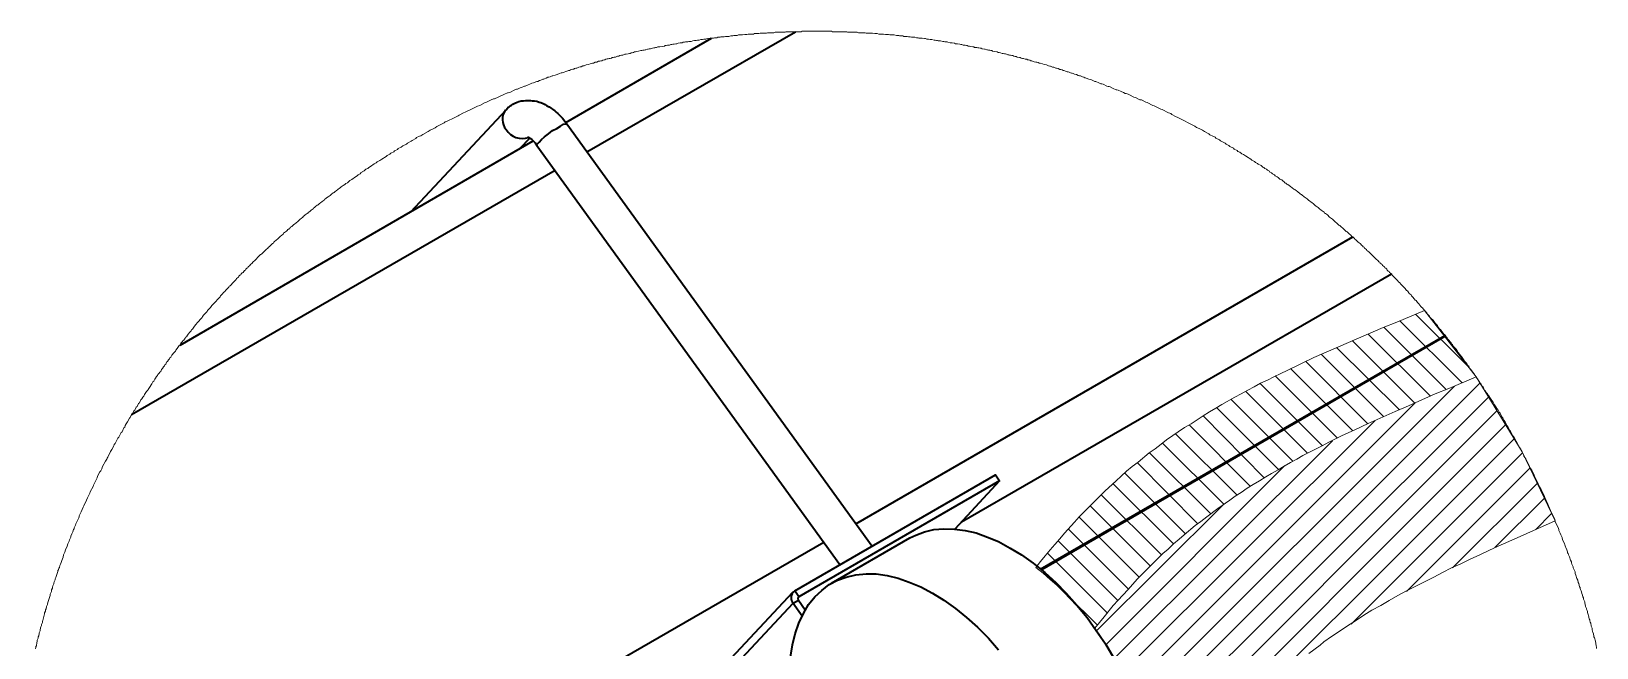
# Model space of a CAD drawing. Header units: feet. Extents: x -12372 to 90117, y -14865 to 4121.
# Drawn here: x -186.2 to -168.28, y 55.07 to 62.13 of the extents above; entities that cross this region are included whole.
import ezdxf

# ---------------------------------------------------------------- set-up
doc = ezdxf.new("R2010")
doc.units = ezdxf.units.FT
doc.header["$MEASUREMENT"] = 0
doc.layers.add('PDF_0', color=7, linetype='Continuous')
doc.layers.add('PDF_Ediciones', color=1, linetype='Continuous')

msp = doc.modelspace()

# ---------------------------------------------------------------- linework, layer by layer
at = {"layer": 'PDF_0', "lineweight": 18}
msp.add_lwpolyline([(-186.157, 55.061), (-186.152, 55.076), (-186.152, 55.087), (-186.147, 55.097), (-186.141, 55.134), (-186.136, 55.145), (-186.136, 55.161), (-186.125, 55.182), (-186.125, 55.198), (-186.12, 55.208), (-186.12, 55.219), (-186.115, 55.229), (-186.115, 55.245), (-186.104, 55.266), (-186.104, 55.282), (-186.099, 55.292), (-186.099, 55.303), (-186.094, 55.314), (-186.089, 55.329), (-186.089, 55.34), (-186.078, 55.361), (-186.078, 55.377), (-186.073, 55.387), (-186.052, 55.461), (-186.052, 55.472), (-186.041, 55.493), (-186.041, 55.509), (-186.036, 55.519), (-186.031, 55.545), (-186.02, 55.567), (-186.02, 55.577), (-186.01, 55.603), (-186.004, 55.624), (-185.994, 55.661), (-185.988, 55.672), (-185.988, 55.688), (-185.973, 55.719), (-185.973, 55.735), (-185.962, 55.756), (-185.962, 55.767), (-185.957, 55.783), (-185.946, 55.804), (-185.946, 55.814), (-185.941, 55.83), (-185.93, 55.851), (-185.93, 55.862), (-185.925, 55.878), (-185.915, 55.899), (-185.909, 55.925), (-185.899, 55.946), (-185.899, 55.957), (-185.894, 55.967), (-185.888, 55.983), (-185.883, 55.993), (-185.878, 56.015), (-185.872, 56.03), (-185.862, 56.051), (-185.857, 56.073), (-185.841, 56.109), (-185.836, 56.136), (-185.82, 56.167), (-185.815, 56.194), (-185.793, 56.236), (-185.788, 56.262), (-185.772, 56.294), (-185.767, 56.31), (-185.751, 56.341), (-185.751, 56.352), (-185.741, 56.378), (-185.73, 56.399), (-185.72, 56.426), (-185.714, 56.436), (-185.714, 56.447), (-185.699, 56.478), (-185.693, 56.494), (-185.667, 56.547), (-185.662, 56.563), (-185.656, 56.573), (-185.656, 56.584), (-185.641, 56.615), (-185.635, 56.631), (-185.609, 56.684), (-185.604, 56.7), (-185.572, 56.763), (-185.562, 56.789), (-185.535, 56.842), (-185.53, 56.858), (-185.498, 56.921), (-185.493, 56.937), (-185.451, 57.021), (-185.446, 57.037), (-185.419, 57.09), (-185.409, 57.1), (-185.398, 57.121), (-185.388, 57.148), (-185.356, 57.211), (-185.34, 57.232), (-185.335, 57.243), (-185.33, 57.258), (-185.298, 57.322), (-185.282, 57.343), (-185.261, 57.385), (-185.256, 57.401), (-185.245, 57.411), (-185.214, 57.475), (-185.203, 57.485), (-185.177, 57.538), (-185.166, 57.548), (-185.145, 57.591), (-185.135, 57.601), (-185.129, 57.617), (-185.119, 57.638), (-185.103, 57.659), (-185.082, 57.701), (-185.071, 57.712), (-185.056, 57.743), (-185.045, 57.754), (-185.029, 57.786), (-185.019, 57.796), (-185.003, 57.828), (-184.992, 57.838), (-184.976, 57.87), (-184.966, 57.88), (-184.95, 57.912), (-184.94, 57.923), (-184.929, 57.944), (-184.918, 57.954), (-184.908, 57.975), (-184.892, 57.996), (-184.887, 58.007), (-184.871, 58.023), (-184.866, 58.033), (-184.845, 58.065), (-184.834, 58.086), (-184.824, 58.097), (-184.813, 58.118), (-184.803, 58.128), (-184.792, 58.149), (-184.781, 58.16), (-184.771, 58.181), (-184.76, 58.191), (-184.755, 58.202), (-184.739, 58.218), (-184.734, 58.228), (-184.723, 58.239), (-184.713, 58.26), (-184.702, 58.27), (-184.692, 58.292), (-184.681, 58.302), (-184.676, 58.313), (-184.665, 58.323), (-184.655, 58.344), (-184.644, 58.35), (-184.634, 58.371), (-184.623, 58.381), (-184.618, 58.392), (-184.607, 58.402), (-184.597, 58.423), (-184.571, 58.45), (-184.565, 58.46), (-184.555, 58.471), (-184.55, 58.481), (-184.534, 58.502), (-184.528, 58.513), (-184.518, 58.523), (-184.513, 58.534), (-184.502, 58.539), (-184.492, 58.56), (-184.476, 58.576), (-184.47, 58.587), (-184.46, 58.597), (-184.444, 58.618), (-184.439, 58.629), (-184.428, 58.634), (-184.418, 58.655), (-184.407, 58.666), (-184.391, 58.687), (-184.376, 58.703), (-184.37, 58.713), (-184.36, 58.724), (-184.344, 58.745), (-184.323, 58.771), (-184.297, 58.803), (-184.281, 58.819), (-184.275, 58.829), (-184.249, 58.856), (-184.244, 58.866), (-184.228, 58.887), (-184.191, 58.924), (-184.186, 58.935), (-184.159, 58.961), (-184.154, 58.972), (-184.144, 58.982), (-184.138, 58.993), (-184.086, 59.045), (-184.08, 59.056), (-184.043, 59.093), (-184.038, 59.103), (-184.012, 59.13), (-184.007, 59.14), (-183.986, 59.156), (-183.98, 59.167), (-183.943, 59.203), (-183.938, 59.214), (-183.928, 59.219), (-183.917, 59.23), (-183.901, 59.251), (-183.859, 59.293), (-183.854, 59.304), (-183.843, 59.309), (-183.833, 59.319), (-183.827, 59.33), (-183.817, 59.34), (-183.806, 59.346), (-183.801, 59.356), (-183.79, 59.367), (-183.78, 59.372), (-183.764, 59.393), (-183.754, 59.398), (-183.748, 59.409), (-183.738, 59.42), (-183.727, 59.425), (-183.722, 59.435), (-183.701, 59.451), (-183.696, 59.462), (-183.675, 59.478), (-183.669, 59.488), (-183.659, 59.499), (-183.648, 59.504), (-183.643, 59.514), (-183.632, 59.525), (-183.622, 59.53), (-183.617, 59.541), (-183.58, 59.578), (-183.569, 59.583), (-183.516, 59.636), (-183.495, 59.651), (-183.49, 59.662), (-183.48, 59.667), (-183.443, 59.704), (-183.432, 59.709), (-183.427, 59.72), (-183.416, 59.731), (-183.406, 59.736), (-183.379, 59.762), (-183.358, 59.778), (-183.353, 59.789), (-183.342, 59.794), (-183.321, 59.81), (-183.316, 59.82), (-183.284, 59.846), (-183.274, 59.852), (-183.269, 59.862), (-183.258, 59.868), (-183.248, 59.878), (-183.237, 59.883), (-183.232, 59.894), (-183.221, 59.899), (-183.2, 59.92), (-183.19, 59.926), (-183.174, 59.941), (-183.153, 59.957), (-183.126, 59.984), (-183.116, 59.989), (-183.095, 60.005), (-183.089, 60.015), (-183.079, 60.02), (-183.068, 60.031), (-183.047, 60.047), (-183.037, 60.052), (-183.031, 60.063), (-183.021, 60.068), (-183.01, 60.078), (-183, 60.084), (-182.989, 60.094), (-182.979, 60.099), (-182.974, 60.11), (-182.963, 60.115), (-182.952, 60.126), (-182.931, 60.142), (-182.921, 60.147), (-182.905, 60.163), (-182.894, 60.168), (-182.873, 60.184), (-182.863, 60.194), (-182.852, 60.2), (-182.847, 60.21), (-182.836, 60.215), (-182.826, 60.226), (-182.805, 60.237), (-182.784, 60.252), (-182.768, 60.268), (-182.747, 60.284), (-182.736, 60.289), (-182.726, 60.3), (-182.715, 60.305), (-182.694, 60.321), (-182.678, 60.337), (-182.668, 60.342), (-182.657, 60.352), (-182.636, 60.368), (-182.615, 60.379), (-182.605, 60.389), (-182.583, 60.4), (-182.557, 60.426), (-182.536, 60.437), (-182.494, 60.468), (-182.473, 60.479), (-182.462, 60.49), (-182.441, 60.5), (-182.431, 60.511), (-182.42, 60.516), (-182.415, 60.526), (-182.394, 60.537), (-182.373, 60.553), (-182.352, 60.563), (-182.341, 60.574), (-182.32, 60.584), (-182.278, 60.616), (-182.257, 60.627), (-182.246, 60.637), (-182.214, 60.653), (-182.193, 60.669), (-182.172, 60.679), (-182.162, 60.69), (-182.141, 60.7), (-182.13, 60.711), (-182.099, 60.727), (-182.088, 60.737), (-182.056, 60.753), (-182.046, 60.764), (-182.014, 60.779), (-182.004, 60.79), (-181.972, 60.806), (-181.951, 60.822), (-181.909, 60.843), (-181.898, 60.853), (-181.856, 60.874), (-181.846, 60.885), (-181.803, 60.906), (-181.793, 60.916), (-181.761, 60.932), (-181.745, 60.938), (-181.735, 60.943), (-181.724, 60.953), (-181.661, 60.985), (-181.64, 61.001), (-181.598, 61.022), (-181.582, 61.027), (-181.561, 61.043), (-181.477, 61.085), (-181.466, 61.096), (-181.45, 61.101), (-181.355, 61.148), (-181.34, 61.154), (-181.318, 61.164), (-181.308, 61.175), (-181.255, 61.201), (-181.239, 61.206), (-181.166, 61.243), (-181.15, 61.249), (-181.097, 61.275), (-181.071, 61.285), (-181.007, 61.317), (-180.992, 61.322), (-180.939, 61.349), (-180.913, 61.359), (-180.902, 61.359), (-180.86, 61.38), (-180.844, 61.386), (-180.802, 61.407), (-180.786, 61.412), (-180.754, 61.428), (-180.744, 61.428), (-180.733, 61.433), (-180.718, 61.438), (-180.675, 61.459), (-180.649, 61.47), (-180.639, 61.47), (-180.607, 61.486), (-180.591, 61.491), (-180.559, 61.507), (-180.549, 61.507), (-180.523, 61.517), (-180.491, 61.533), (-180.475, 61.538), (-180.454, 61.544), (-180.443, 61.549), (-180.428, 61.554), (-180.417, 61.56), (-180.407, 61.56), (-180.386, 61.57), (-180.37, 61.575), (-180.349, 61.586), (-180.338, 61.586), (-180.328, 61.591), (-180.312, 61.596), (-180.291, 61.607), (-180.28, 61.607), (-180.264, 61.612), (-180.243, 61.623), (-180.233, 61.623), (-180.206, 61.633), (-180.185, 61.639), (-180.159, 61.649), (-180.138, 61.66), (-180.127, 61.66), (-180.064, 61.681), (-180.053, 61.686), (-180.043, 61.686), (-180.032, 61.691), (-180.017, 61.697), (-180.006, 61.702), (-179.995, 61.702), (-179.985, 61.707), (-179.969, 61.712), (-179.959, 61.712), (-179.937, 61.723), (-179.922, 61.728), (-179.911, 61.728), (-179.89, 61.739), (-179.874, 61.739), (-179.853, 61.749), (-179.827, 61.755), (-179.806, 61.76), (-179.795, 61.765), (-179.779, 61.77), (-179.769, 61.77), (-179.748, 61.781), (-179.732, 61.781), (-179.711, 61.791), (-179.695, 61.791), (-179.684, 61.797), (-179.674, 61.797), (-179.663, 61.802), (-179.648, 61.807), (-179.637, 61.807), (-179.626, 61.813), (-179.611, 61.818), (-179.6, 61.818), (-179.59, 61.823), (-179.579, 61.823), (-179.563, 61.828), (-179.553, 61.834), (-179.542, 61.834), (-179.532, 61.839), (-179.516, 61.839), (-179.495, 61.849), (-179.479, 61.849), (-179.468, 61.855), (-179.447, 61.86), (-179.431, 61.86), (-179.41, 61.871), (-179.395, 61.871), (-179.373, 61.876), (-179.358, 61.881), (-179.347, 61.881), (-179.337, 61.886), (-179.326, 61.886), (-179.31, 61.892), (-179.3, 61.897), (-179.289, 61.897), (-179.273, 61.902), (-179.252, 61.907), (-179.226, 61.913), (-179.215, 61.913), (-179.205, 61.918), (-179.189, 61.918), (-179.178, 61.923), (-179.168, 61.923), (-179.152, 61.928), (-179.142, 61.928), (-179.131, 61.934), (-179.115, 61.934), (-179.094, 61.939), (-179.078, 61.944), (-179.068, 61.944), (-179.057, 61.95), (-179.047, 61.95), (-179.031, 61.955), (-179.01, 61.955), (-178.957, 61.965), (-178.947, 61.971), (-178.936, 61.971), (-178.92, 61.976), (-178.899, 61.976), (-178.883, 61.981), (-178.873, 61.981), (-178.862, 61.986), (-178.846, 61.986), (-178.825, 61.992), (-178.815, 61.992), (-178.799, 61.997), (-178.778, 62.002), (-178.752, 62.002), (-178.741, 62.008), (-178.725, 62.008), (-178.715, 62.013), (-178.688, 62.013), (-178.678, 62.018), (-178.651, 62.018), (-178.63, 62.023), (-178.614, 62.029), (-178.593, 62.029), (-178.578, 62.034), (-178.557, 62.034), (-178.541, 62.039), (-178.52, 62.039), (-178.504, 62.044), (-178.483, 62.044), (-178.467, 62.05), (-178.43, 62.055), (-178.393, 62.055), (-178.383, 62.06), (-178.356, 62.06), (-178.346, 62.066), (-178.319, 62.066), (-178.309, 62.071), (-178.272, 62.071), (-178.256, 62.076), (-178.219, 62.076), (-178.198, 62.081), (-178.172, 62.081), (-178.161, 62.087), (-178.124, 62.087), (-178.108, 62.092), (-178.061, 62.092), (-178.035, 62.097), (-178.014, 62.097), (-177.998, 62.102), (-177.935, 62.102), (-177.924, 62.108), (-177.877, 62.108), (-177.861, 62.113), (-177.787, 62.113), (-177.776, 62.118), (-177.703, 62.118), (-177.687, 62.124), (-177.576, 62.124), (-177.566, 62.129), (-177.392, 62.129), (-177.381, 62.134), (-177.044, 62.134), (-177.033, 62.129), (-176.87, 62.129), (-176.859, 62.124), (-176.749, 62.124), (-176.733, 62.118), (-176.659, 62.118), (-176.648, 62.113), (-176.575, 62.113), (-176.548, 62.108), (-176.522, 62.108), (-176.501, 62.102), (-176.448, 62.102), (-176.427, 62.097), (-176.39, 62.097), (-176.374, 62.092), (-176.327, 62.092), (-176.301, 62.087), (-176.274, 62.087), (-176.264, 62.081), (-176.227, 62.081), (-176.216, 62.076), (-176.179, 62.076), (-176.164, 62.071), (-176.142, 62.071), (-176.127, 62.066), (-176.09, 62.066), (-176.069, 62.06), (-176.053, 62.06), (-176.042, 62.055), (-176.005, 62.055), (-175.979, 62.05), (-175.968, 62.05), (-175.953, 62.044), (-175.932, 62.044), (-175.916, 62.039), (-175.895, 62.039), (-175.868, 62.034), (-175.858, 62.034), (-175.842, 62.029), (-175.831, 62.029), (-175.821, 62.023), (-175.795, 62.023), (-175.768, 62.018), (-175.758, 62.018), (-175.747, 62.013), (-175.721, 62.013), (-175.71, 62.008), (-175.684, 62.002), (-175.663, 62.002), (-175.636, 61.997), (-175.626, 61.992), (-175.6, 61.992), (-175.573, 61.986), (-175.563, 61.981), (-175.552, 61.981), (-175.536, 61.976), (-175.515, 61.976), (-175.499, 61.971), (-175.489, 61.971), (-175.478, 61.965), (-175.462, 61.965), (-175.452, 61.96), (-175.426, 61.955), (-175.415, 61.955), (-175.405, 61.95), (-175.378, 61.95), (-175.368, 61.944), (-175.357, 61.944), (-175.341, 61.939), (-175.331, 61.939), (-175.32, 61.934), (-175.294, 61.928), (-175.283, 61.928), (-175.267, 61.923), (-175.257, 61.923), (-175.246, 61.918), (-175.231, 61.918), (-175.22, 61.913), (-175.209, 61.913), (-175.199, 61.907), (-175.146, 61.897), (-175.136, 61.892), (-175.125, 61.892), (-175.109, 61.886), (-175.088, 61.881), (-175.078, 61.881), (-175.062, 61.876), (-175.051, 61.876), (-175.041, 61.871), (-175.025, 61.865), (-175.014, 61.865), (-175.004, 61.86), (-174.993, 61.86), (-174.978, 61.855), (-174.967, 61.855), (-174.956, 61.849), (-174.941, 61.844), (-174.93, 61.844), (-174.92, 61.839), (-174.893, 61.834), (-174.883, 61.834), (-174.872, 61.828), (-174.856, 61.823), (-174.846, 61.823), (-174.825, 61.813), (-174.809, 61.813), (-174.798, 61.807), (-174.788, 61.807), (-174.772, 61.802), (-174.761, 61.797), (-174.751, 61.797), (-174.725, 61.786), (-174.703, 61.781), (-174.693, 61.781), (-174.677, 61.776), (-174.667, 61.77), (-174.656, 61.77), (-174.63, 61.76), (-174.609, 61.755), (-174.582, 61.749), (-174.561, 61.739), (-174.545, 61.733), (-174.535, 61.733), (-174.514, 61.723), (-174.498, 61.723), (-174.477, 61.712), (-174.466, 61.712), (-174.45, 61.707), (-174.429, 61.697), (-174.419, 61.697), (-174.403, 61.691), (-174.393, 61.686), (-174.382, 61.686), (-174.371, 61.681), (-174.356, 61.675), (-174.345, 61.67), (-174.335, 61.67), (-174.324, 61.665), (-174.308, 61.66), (-174.298, 61.654), (-174.287, 61.654), (-174.277, 61.649), (-174.261, 61.644), (-174.24, 61.639), (-174.219, 61.628), (-174.203, 61.623), (-174.192, 61.623), (-174.171, 61.612), (-174.155, 61.607), (-174.145, 61.602), (-174.134, 61.602), (-174.108, 61.591), (-174.097, 61.586), (-174.076, 61.581), (-174.05, 61.57), (-174.029, 61.56), (-174.018, 61.56), (-174.008, 61.554), (-173.992, 61.549), (-173.96, 61.533), (-173.95, 61.533), (-173.934, 61.528), (-173.892, 61.507), (-173.876, 61.502), (-173.865, 61.502), (-173.855, 61.496), (-173.818, 61.48), (-173.786, 61.465), (-173.776, 61.465), (-173.76, 61.459), (-173.728, 61.444), (-173.702, 61.433), (-173.681, 61.422), (-173.67, 61.422), (-173.649, 61.412), (-173.633, 61.407), (-173.581, 61.38), (-173.565, 61.375), (-173.512, 61.349), (-173.496, 61.349), (-173.444, 61.322), (-173.428, 61.317), (-173.365, 61.285), (-173.349, 61.28), (-173.275, 61.243), (-173.259, 61.238), (-173.185, 61.201), (-173.17, 61.196), (-173.159, 61.191), (-173.149, 61.18), (-173.106, 61.159), (-173.08, 61.148), (-172.996, 61.106), (-172.969, 61.09), (-172.885, 61.048), (-172.864, 61.032), (-172.853, 61.027), (-172.827, 61.017), (-172.795, 61.001), (-172.774, 60.985), (-172.722, 60.959), (-172.711, 60.948), (-172.679, 60.932), (-172.653, 60.922), (-172.643, 60.911), (-172.6, 60.89), (-172.59, 60.88), (-172.537, 60.853), (-172.527, 60.843), (-172.495, 60.827), (-172.484, 60.816), (-172.442, 60.795), (-172.432, 60.785), (-172.4, 60.769), (-172.39, 60.758), (-172.368, 60.748), (-172.347, 60.732), (-172.326, 60.721), (-172.305, 60.706), (-172.274, 60.69), (-172.263, 60.679), (-172.242, 60.669), (-172.231, 60.658), (-172.2, 60.642), (-172.189, 60.632), (-172.168, 60.621), (-172.158, 60.611), (-172.126, 60.595), (-172.105, 60.579), (-172.094, 60.574), (-172.084, 60.563), (-172.063, 60.553), (-172.052, 60.542), (-172.031, 60.532), (-172.026, 60.521), (-172.005, 60.511), (-171.994, 60.5), (-171.973, 60.49), (-171.963, 60.479), (-171.942, 60.468), (-171.931, 60.458), (-171.91, 60.442), (-171.889, 60.432), (-171.873, 60.416), (-171.862, 60.41), (-171.852, 60.4), (-171.841, 60.395), (-171.831, 60.384), (-171.82, 60.379), (-171.789, 60.358), (-171.768, 60.342), (-171.752, 60.326), (-171.741, 60.321), (-171.72, 60.305), (-171.71, 60.3), (-171.699, 60.289), (-171.689, 60.284), (-171.673, 60.268), (-171.662, 60.263), (-171.652, 60.252), (-171.641, 60.247), (-171.631, 60.237), (-171.62, 60.231), (-171.599, 60.215), (-171.583, 60.2), (-171.541, 60.168), (-171.53, 60.163), (-171.504, 60.136), (-171.494, 60.131), (-171.472, 60.115), (-171.457, 60.099), (-171.436, 60.084), (-171.404, 60.063), (-171.399, 60.052), (-171.388, 60.047), (-171.367, 60.031), (-171.341, 60.005), (-171.32, 59.989), (-171.309, 59.984), (-171.272, 59.947), (-171.262, 59.941), (-171.256, 59.931), (-171.246, 59.926), (-171.235, 59.915), (-171.225, 59.91), (-171.209, 59.894), (-171.188, 59.878), (-171.151, 59.841), (-171.14, 59.836), (-171.114, 59.81), (-171.103, 59.804), (-171.088, 59.783), (-171.077, 59.778), (-171.056, 59.762), (-171.051, 59.752), (-171.04, 59.746), (-171.014, 59.72), (-170.993, 59.704), (-170.982, 59.694), (-170.977, 59.683), (-170.966, 59.678), (-170.956, 59.667), (-170.945, 59.662), (-170.94, 59.651), (-170.93, 59.641), (-170.919, 59.636), (-170.914, 59.625), (-170.903, 59.615), (-170.893, 59.609), (-170.803, 59.52), (-170.792, 59.514), (-170.787, 59.504), (-170.777, 59.493), (-170.766, 59.488), (-170.761, 59.478), (-170.75, 59.472), (-170.74, 59.462), (-170.735, 59.451), (-170.713, 59.435), (-170.708, 59.425), (-170.698, 59.42), (-170.687, 59.409), (-170.682, 59.398), (-170.671, 59.388), (-170.661, 59.383), (-170.655, 59.372), (-170.634, 59.356), (-170.629, 59.351), (-170.624, 59.34), (-170.561, 59.277), (-170.555, 59.267), (-170.534, 59.251), (-170.529, 59.24), (-170.476, 59.188), (-170.46, 59.167), (-170.45, 59.161), (-170.434, 59.14), (-170.429, 59.13), (-170.418, 59.124), (-170.408, 59.114), (-170.402, 59.103), (-170.392, 59.093), (-170.371, 59.066), (-170.36, 59.056), (-170.35, 59.051), (-170.344, 59.04), (-170.334, 59.029), (-170.329, 59.019), (-170.318, 59.014), (-170.297, 58.982), (-170.286, 58.972), (-170.276, 58.966), (-170.271, 58.956), (-170.26, 58.945), (-170.255, 58.935), (-170.244, 58.929), (-170.239, 58.919), (-170.228, 58.908), (-170.223, 58.898), (-170.197, 58.871), (-170.192, 58.861), (-170.181, 58.85), (-170.176, 58.84), (-170.165, 58.834), (-170.155, 58.824), (-170.149, 58.813), (-170.134, 58.792), (-170.107, 58.766), (-170.097, 58.745), (-170.081, 58.724), (-170.07, 58.719), (-170.065, 58.708), (-170.033, 58.666), (-170.023, 58.661), (-170.018, 58.65), (-170.012, 58.645), (-170.007, 58.634), (-169.997, 58.624), (-169.991, 58.613), (-169.975, 58.597), (-169.96, 58.576), (-169.949, 58.566), (-169.944, 58.555), (-169.933, 58.545), (-169.923, 58.523), (-169.896, 58.497), (-169.881, 58.476), (-169.87, 58.455), (-169.854, 58.434), (-169.838, 58.418), (-169.833, 58.408), (-169.817, 58.386), (-169.807, 58.376), (-169.796, 58.355), (-169.77, 58.328), (-169.759, 58.307), (-169.749, 58.297), (-169.738, 58.276), (-169.728, 58.265), (-169.712, 58.244), (-169.707, 58.234), (-169.691, 58.213), (-169.68, 58.197), (-169.665, 58.176), (-169.659, 58.165), (-169.649, 58.155), (-169.638, 58.133), (-169.628, 58.123), (-169.617, 58.102), (-169.607, 58.091), (-169.596, 58.07), (-169.585, 58.06), (-169.57, 58.028), (-169.559, 58.017), (-169.549, 57.996), (-169.538, 57.986), (-169.527, 57.965), (-169.517, 57.96), (-169.506, 57.938), (-169.491, 57.917), (-169.485, 57.907), (-169.469, 57.886), (-169.454, 57.854), (-169.438, 57.833), (-169.427, 57.812), (-169.417, 57.801), (-169.401, 57.77), (-169.39, 57.759), (-169.369, 57.717), (-169.359, 57.706), (-169.354, 57.696), (-169.348, 57.68), (-169.332, 57.659), (-169.311, 57.617), (-169.301, 57.606), (-169.28, 57.564), (-169.269, 57.554), (-169.243, 57.501), (-169.232, 57.49), (-169.206, 57.438), (-169.19, 57.411), (-169.174, 57.38), (-169.153, 57.348), (-169.122, 57.285), (-169.116, 57.269), (-169.095, 57.237), (-169.053, 57.153), (-169.048, 57.137), (-169.027, 57.106), (-169, 57.053), (-168.995, 57.037), (-168.953, 56.953), (-168.948, 56.937), (-168.921, 56.884), (-168.906, 56.858), (-168.884, 56.816), (-168.879, 56.795), (-168.863, 56.758), (-168.842, 56.716), (-168.837, 56.7), (-168.811, 56.647), (-168.8, 56.621), (-168.774, 56.568), (-168.768, 56.552), (-168.763, 56.542), (-168.763, 56.531), (-168.758, 56.521), (-168.747, 56.494), (-168.726, 56.452), (-168.716, 56.426), (-168.716, 56.415), (-168.7, 56.384), (-168.695, 56.368), (-168.679, 56.336), (-168.674, 56.31), (-168.653, 56.268), (-168.647, 56.252), (-168.642, 56.231), (-168.637, 56.22), (-168.626, 56.194), (-168.616, 56.173), (-168.616, 56.162), (-168.61, 56.152), (-168.605, 56.136), (-168.595, 56.115), (-168.584, 56.078), (-168.573, 56.057), (-168.573, 56.046), (-168.568, 56.03), (-168.552, 55.999), (-168.552, 55.988), (-168.547, 55.972), (-168.531, 55.941), (-168.531, 55.925), (-168.521, 55.904), (-168.51, 55.867), (-168.5, 55.846), (-168.494, 55.82), (-168.489, 55.809), (-168.479, 55.772), (-168.473, 55.762), (-168.473, 55.751), (-168.468, 55.74), (-168.463, 55.725), (-168.457, 55.714), (-168.452, 55.693), (-168.447, 55.677), (-168.442, 55.656), (-168.436, 55.646), (-168.436, 55.63), (-168.421, 55.598), (-168.421, 55.582), (-168.415, 55.572), (-168.41, 55.545), (-168.399, 55.524), (-168.399, 55.514), (-168.394, 55.498), (-168.389, 55.487), (-168.389, 55.477), (-168.384, 55.466), (-168.373, 55.429), (-168.373, 55.419), (-168.368, 55.403), (-168.363, 55.393), (-168.363, 55.382), (-168.357, 55.366), (-168.352, 55.356), (-168.352, 55.345), (-168.347, 55.335), (-168.347, 55.319), (-168.336, 55.298), (-168.336, 55.282), (-168.331, 55.261), (-168.326, 55.25), (-168.32, 55.234), (-168.32, 55.224), (-168.315, 55.213), (-168.315, 55.198), (-168.31, 55.187), (-168.299, 55.15), (-168.299, 55.14), (-168.294, 55.129), (-168.294, 55.113), (-168.289, 55.103), (-168.289, 55.092), (-168.284, 55.082), (-168.284, 55.066)], dxfattribs=at)
at = {"layer": 'PDF_0', "lineweight": 35}
for points in [[(-180.085, 61.09), (-178.419, 62.055)], [(-181.861, 60.068), (-180.77, 61.233), (-180.754, 61.254), (-180.744, 61.264), (-180.733, 61.27), (-180.723, 61.28), (-180.712, 61.285), (-180.691, 61.301), (-180.67, 61.312), (-180.644, 61.322), (-180.623, 61.328), (-180.596, 61.338), (-180.57, 61.338), (-180.544, 61.343), (-180.491, 61.343), (-180.47, 61.338), (-180.443, 61.338), (-180.417, 61.333), (-180.391, 61.322), (-180.37, 61.317), (-180.343, 61.307), (-180.322, 61.296), (-180.301, 61.28), (-180.275, 61.27), (-180.212, 61.222), (-180.196, 61.206), (-180.175, 61.191), (-180.122, 61.138), (-180.075, 61.075), (-176.58, 56.236)], [(-184.502, 58.539), (-180.459, 60.88)], [(-180.496, 60.911), (-180.612, 60.79)], [(-180.523, 60.922), (-180.512, 60.922), (-180.512, 60.916), (-180.507, 60.916), (-180.496, 60.911), (-180.491, 60.906), (-180.475, 60.895), (-180.438, 60.858), (-180.417, 60.827), (-176.949, 56.025)], [(-170.012, 58.645), (-174.64, 55.967)], [(-175.12, 56.984), (-175.631, 56.431)], [(-177.044, 55.814), (-176.148, 56.331), (-176.079, 56.362), (-175.979, 56.399), (-175.874, 56.426), (-175.758, 56.436), (-175.636, 56.431), (-175.515, 56.415), (-175.389, 56.389), (-175.257, 56.341), (-175.13, 56.289), (-174.999, 56.215), (-174.867, 56.136), (-174.735, 56.041), (-174.603, 55.935), (-174.477, 55.82), (-174.356, 55.698), (-174.234, 55.561), (-174.118, 55.419), (-174.013, 55.271), (-173.908, 55.118), (-173.813, 54.955)], [(-177.513, 54.966), (-177.492, 55.108), (-177.46, 55.234), (-177.418, 55.356), (-177.365, 55.466), (-177.307, 55.567), (-177.234, 55.656), (-177.154, 55.73), (-177.07, 55.798), (-176.975, 55.846), (-176.875, 55.883), (-176.764, 55.909), (-176.648, 55.92), (-176.532, 55.92), (-176.406, 55.899), (-176.279, 55.872), (-176.153, 55.825), (-176.021, 55.772), (-175.889, 55.698), (-175.758, 55.619), (-175.626, 55.524), (-175.499, 55.419), (-175.373, 55.308), (-175.246, 55.182), (-175.13, 55.05)], [(-180.053, 50.749), (-180.897, 51.924), (-177.481, 55.582), (-177.381, 55.44)]]:
    msp.add_lwpolyline(points, dxfattribs=at)
at = {"layer": 'PDF_0', "color": 8, "lineweight": 35, "true_color": 0x7f7f7f}
for points in [[(-179.843, 60.753), (-177.455, 62.129)], [(-180.417, 60.827), (-180.417, 60.832), (-180.412, 60.843), (-180.391, 60.864), (-180.364, 60.895), (-180.328, 60.927), (-180.285, 60.959), (-180.238, 60.996), (-180.19, 61.022), (-180.148, 61.048), (-180.111, 61.069), (-180.09, 61.075), (-180.075, 61.075)], [(-185.056, 57.743), (-180.206, 60.542)], [(-176.764, 56.494), (-171.077, 59.778)], [(-175.557, 56.515), (-170.634, 59.356)], [(-174.651, 55.972), (-170.018, 58.65)], [(-186.205, 51.044), (-177.133, 56.283)], [(-177.418, 55.656), (-177.429, 55.646)]]:
    msp.add_lwpolyline(points, dxfattribs=at)
msp.add_lwpolyline([(-180.774, 61.236, 0.354133), (-180.768, 61.008, 0.34829), (-180.512, 60.918)], format="xyb", dxfattribs=at)
at = {"layer": 'PDF_0', "lineweight": 35}
msp.add_lwpolyline([(-177.418, 55.656), (-177.465, 55.725), (-175.167, 57.053), (-175.12, 56.984)], close=True, dxfattribs=at)
for points in [[(-180.904, 51.924, -0.350253), (-180.902, 52.051), (-177.487, 55.709)], [(-177.469, 55.723, 0.449795), (-177.481, 55.582), (-177.423, 55.619), (-177.344, 55.509)]]:
    msp.add_lwpolyline(points, format="xyb", dxfattribs=at)
msp.add_arc((-177.405, 55.638), 0.0237, 125.53, 222.5062, dxfattribs=at)
at = {"layer": 'PDF_Ediciones', "color": 7, "lineweight": 9}
for points in [[(-172.79, 57.728), (-172.716, 57.775), (-172.643, 57.817), (-172.574, 57.859), (-172.426, 57.944), (-172.353, 57.981), (-172.279, 58.023), (-172.205, 58.06), (-172.131, 58.102), (-172.052, 58.139), (-171.978, 58.176), (-171.899, 58.213), (-171.826, 58.249), (-171.52, 58.397), (-170.729, 58.74), (-170.571, 58.803), (-170.255, 58.935), (-169.665, 58.176), (-169.137, 57.316), (-168.758, 56.526)], [(-170.539, 58.819), (-169.823, 58.107)], [(-170.355, 58.892), (-169.765, 58.307)], [(-170.898, 58.666), (-170.186, 57.954)], [(-170.719, 58.745), (-170.007, 58.033)], [(-171.436, 58.434), (-170.724, 57.722)], [(-171.262, 58.513), (-170.545, 57.801)], [(-171.082, 58.592), (-170.366, 57.875)], [(-171.789, 58.27), (-171.077, 57.559)], [(-171.615, 58.35), (-170.903, 57.638)], [(-172.131, 58.097), (-171.425, 57.39)], [(-171.963, 58.186), (-171.251, 57.475)], [(-172.469, 57.917), (-171.762, 57.211)], [(-172.3, 58.007), (-171.594, 57.301)], [(-172.632, 57.822), (-171.926, 57.116)], [(-172.948, 57.627), (-172.247, 56.921)], [(-173.254, 57.417), (-172.553, 56.716)], [(-173.106, 57.522), (-172.4, 56.821)], [(-173.544, 57.195), (-172.848, 56.494)], [(-173.402, 57.306), (-172.706, 56.61)], [(-173.686, 57.074), (-172.99, 56.378)], [(-173.955, 56.826), (-173.265, 56.136)], [(-173.823, 56.953), (-173.127, 56.262)], [(-174.082, 56.7), (-173.391, 56.009)], [(-174.208, 56.568), (-173.523, 55.883)], [(-174.45, 56.299), (-173.765, 55.614)], [(-174.335, 56.436), (-173.644, 55.746)], [(-174.572, 56.157), (-173.886, 55.472)], [(-174.688, 56.015), (-174.002, 55.335)]]:
    msp.add_lwpolyline(points, dxfattribs=at)
at = {"layer": 'PDF_Ediciones', "lineweight": 9}
for points in [[(-174.029, 55.298), (-173.976, 55.361), (-173.923, 55.429), (-173.818, 55.556), (-173.76, 55.619), (-173.707, 55.677), (-173.649, 55.74), (-173.597, 55.798), (-173.539, 55.862), (-173.249, 56.152), (-173.191, 56.204), (-173.127, 56.262), (-173.064, 56.315), (-173.006, 56.368), (-172.88, 56.473), (-172.817, 56.521), (-172.748, 56.573), (-172.621, 56.668), (-172.484, 56.763), (-172.421, 56.81), (-172.353, 56.853), (-172.284, 56.9), (-172.216, 56.942), (-172.142, 56.984), (-172.073, 57.032), (-172.005, 57.069), (-171.931, 57.111), (-171.862, 57.153), (-171.789, 57.195), (-171.715, 57.232), (-171.646, 57.274), (-171.425, 57.385), (-171.351, 57.427), (-171.204, 57.501), (-171.051, 57.569), (-170.898, 57.643), (-170.592, 57.78), (-170.439, 57.844), (-170.134, 57.981), (-169.975, 58.044), (-169.665, 58.176)], [(-171.578, 55.008), (-171.451, 55.103), (-171.409, 55.14), (-171.32, 55.203), (-171.23, 55.261), (-171.135, 55.324), (-171.045, 55.382), (-170.951, 55.445), (-170.856, 55.503), (-170.756, 55.556), (-170.661, 55.614), (-170.561, 55.672), (-170.46, 55.725), (-170.355, 55.777), (-170.255, 55.83), (-170.149, 55.883), (-170.049, 55.935), (-169.944, 55.988), (-169.838, 56.036), (-169.733, 56.088), (-169.622, 56.136), (-169.517, 56.188), (-169.412, 56.236), (-169.195, 56.331), (-168.974, 56.431), (-168.758, 56.526)]]:
    msp.add_lwpolyline(points, dxfattribs=at)
at = {"layer": 'PDF_Ediciones', "color": 240, "lineweight": 9, "true_color": 0xec1f24}
for points in [[(-169.912, 58.07), (-173.56, 54.423)], [(-169.622, 58.102), (-173.496, 54.228)], [(-169.522, 57.944), (-173.444, 54.027)], [(-170.36, 57.88), (-173.633, 54.607)], [(-169.427, 57.786), (-173.396, 53.811)], [(-170.819, 57.675), (-173.718, 54.781)], [(-169.327, 57.627), (-173.365, 53.585)], [(-171.309, 57.443), (-173.807, 54.95)], [(-169.232, 57.464), (-173.354, 53.342)], [(-169.132, 57.306), (-171.093, 55.345)], [(-171.857, 57.158), (-173.902, 55.108)], [(-169.048, 57.132), (-170.46, 55.719)], [(-168.963, 56.958), (-169.933, 55.988)], [(-172.553, 56.716), (-174.008, 55.266)], [(-168.884, 56.784), (-169.448, 56.22)], [(-168.8, 56.61), (-168.979, 56.426)]]:
    msp.add_lwpolyline(points, dxfattribs=at)
at = {"layer": 'PDF_Ediciones', "color": 7, "lineweight": 9}
msp.add_lwpolyline([(-173.347, 53.047, 0.242098), (-174.703, 55.993), (-174.651, 56.062), (-174.598, 56.125), (-174.54, 56.194), (-174.487, 56.257), (-174.429, 56.32), (-174.377, 56.384), (-174.261, 56.51), (-174.208, 56.573), (-173.913, 56.868), (-173.786, 56.984), (-173.728, 57.037), (-173.665, 57.095), (-173.602, 57.148), (-173.533, 57.2), (-173.407, 57.306), (-173.338, 57.353), (-173.27, 57.406), (-173.207, 57.453), (-173.001, 57.596), (-172.927, 57.638), (-172.859, 57.685), (-172.79, 57.728), (-172.089, 57.021)], format="xyb", dxfattribs=at)

doc.saveas('drawing.dxf')
